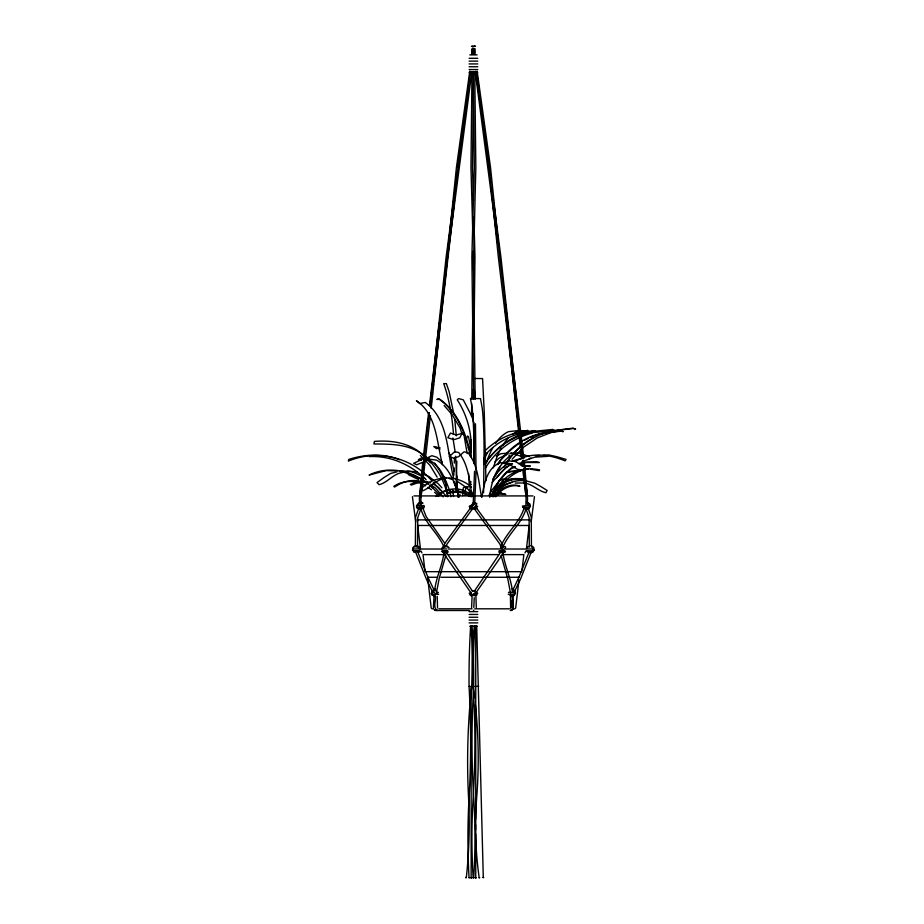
<?xml version="1.0" encoding="UTF-8"?>
<svg xmlns="http://www.w3.org/2000/svg" width="924" height="924" viewBox="0 0 924 924"><rect width="100%" height="100%" fill="white"/><g stroke="black" fill="none" stroke-linecap="round" stroke-linejoin="round"><path stroke-width="1.39" d="M473.18 504.55L474.543 471.275M473.966 462.936L473.977 449.457A82.409 6.641 -88.5 0 0 472.129 407.911L470.42 398.417L480.515 398.648L482.224 408.131A82.409 6.641 -88.5 0 1 484.072 449.688L483.599 492.665M474.693 504.55L476.056 471.275L475.467 423.781M456.71 482.005L456.699 489.246M471.991 71.552L470.974 167.475L472.695 229.464M472.176 54.366L472.233 48.649L473.746 48.649M473.377 82.998L472.487 167.475L473.411 200.623M471.113 452.564L471.263 439.616M471.54 416.585L471.702 403.638M471.748 399.318L472.753 315.846M473.307 269.796L475.837 167.475L474.774 71.552M473.019 419.461L473.088 413.709M473.261 399.318L473.377 389.247M473.92 344.629L474.971 256.849L473.85 216.482M456.733 479.521L456.779 475.918M456.849 461.238L455.948 489.073M525.86 504.585L526.068 498.521L523.608 468.445M527.327 504.516L527.535 498.463L524.22 461.238M471.587 607.53L472.152 594.964M473.804 607.53L474.243 597.759M433.402 607.692L434.13 595.01M419.635 497.031L422.649 462.67M421.09 497.089L421.54 491.36M421.76 488.496L422.095 484.199M470.397 506.953L470.535 508.154M470.397 593.774L471.263 595.021M470.512 456.237C473.111 436.555 467.937 416.458 457.264 399.838L458.558 398.556L463.282 399.838L472.129 416.92L473.527 422.153M531.439 547.181L531.277 517.013L528.193 508.419M520.281 471.252L520.351 470.489L510.903 471.298A36.983 31.058 71.5 0 0 504.516 473.85M529.279 547.193L529.117 517.567L525.733 508.096M447.643 252.564L447.932 249.723M448.232 246.893L448.81 241.21M449.11 238.38L449.549 234.118M449.838 231.277L456.433 167.44L469.75 71.252M453.799 207.23L433.83 381.242M454.088 204.389L454.527 200.127M456.283 183.102L456.583 180.272M457.022 176.01L457.461 171.76M429.279 412.635L419.392 498.463L419.565 503.314M430.053 405.486L446.153 256.814L460.244 150.531M430.422 415.557L420.859 498.521L421.067 504.585M431.196 408.408L447.609 256.884L471.864 71.575M443.97 552.54C442.446 565.534 436.024 577.315 434.707 590.378M445.957 554.181L446.257 551.582M515.661 608.073L518.976 580.064M522.014 570.258L523.862 554.619L502.564 554.619M534.465 496.662L531.173 521.875M423.504 455.52L428.621 412.635M429.464 405.486L439.362 322.58M439.697 319.716L440.205 315.431M440.725 311.134L441.233 306.849M441.741 302.564L442.088 299.699M442.769 293.982L443.277 289.697M443.786 285.412L444.305 281.115M444.64 278.263L445.322 272.545M445.842 268.26L446.177 265.396M446.685 261.111L447.204 256.814M423.088 471.298L423.435 468.445M423.769 465.581L424.278 461.295M431.104 404.123L431.439 401.259M431.958 396.974L432.467 392.677M432.975 388.392L433.495 384.107M458.015 167.44L470.408 71.518M472.626 54.343L473.18 50.046M474.081 54.401C476.969 46.443 471.321 46.558 472.095 54.273M481.878 497.32C484.037 484.65 486.659 467.879 500.231 462.705L512.566 463.871L505.578 463.386M489.628 496.858C491.083 485.181 493.913 472.845 502.079 463.94M460.637 147.701L461.226 143.451M461.619 140.621L462.012 137.792M462.601 133.553L463.19 129.302M463.571 126.484L463.964 123.654M464.553 119.404L464.945 116.574M466.516 105.255L466.909 102.425M528.875 505.543L528.747 503.106L526.853 502.24M514.137 592.365L513.998 589.928L512.104 589.062M532.905 548.937L532.767 546.5L530.873 545.634M483.691 464.553L485.285 456.964L487.098 453.407L485.585 453.314L483.61 460.395M436.347 593.266L439.131 578.747L445.807 555.474M466.077 440.228L467.567 435.978L468.549 436.798L470.455 446.766L468.052 447.955M491.903 495.795L492.977 491.626M470.639 494.224L471.379 491.487M471.067 494.49L471.806 491.753M528.955 552.437L518.676 577.858L512.566 590.563M531.427 551.663L520.605 578.886L514.76 591.06M465.65 487.352L465.118 494.998M443.682 547.02L444.883 543.243L472.649 504.989M446.234 546.303L446.904 544.201L472.591 508.708M486.44 462.797L488.138 457.727A81.624 36.244 -90 0 1 492.723 447.944M493.266 467.867L496.662 457.727A81.624 36.244 -90 0 1 501.247 447.944M469.184 486.821L470.986 481.623M419.126 507.184L415.615 517.013L415.35 545.98M421.159 508.096L417.775 517.567L417.509 546.084M526.056 508.627C522.048 523.146 509.182 532.79 503.199 546.361M524.093 507.934C519.75 522.799 506.144 532.605 500.635 546.962M499.122 550.716L498.856 552.136L500.046 552.379L504.689 548.637M500.531 552.39L474.208 591.395M503.21 551.686L501.593 555.705L475.802 593M524.994 552.899L525.848 551.016M469.796 486.809L470.963 484.257M492.827 492.122L499.861 479.521M458.674 496.939L459.933 494.456M471.171 594.883L471.332 595.726M494.894 487.398L498.729 481.473M442.862 551.42L442.989 552.263L444.352 552.413M527.893 551.42C527.396 553.453 535.239 552.864 532.721 550.923M489.2 495.045L491.822 490.251L505.174 474.047M469.473 486.555L470.859 484.072M492.769 479.233L494.167 476.888A44.387 37.399 -70.2 0 1 507.634 463.848M498.059 491.637C504.308 480.191 515.072 470.385 528.482 469.046M498.105 464.322L500.311 460.718A71.864 71.645 -58.2 0 1 538.727 433.899L560.429 430.838L563.224 431.647L560.995 431.15L547.02 432.882M489.87 496.962L496.581 487.653A29.787 26.172 -66.7 0 1 512.52 478.748C516.643 478.286 536.324 479.025 514.033 479.337A29.787 26.172 -66.7 0 0 498.105 488.242L492.076 496.442M512.728 609.447L510.868 610.498M503.592 467.498L509.424 458.373A75.375 75.318 -33.5 0 1 533.321 437.757M504.516 466.62L509.621 458.639A75.375 75.318 -33.5 0 1 550.369 431.277L573.157 428.47L575.652 429.059L572.961 428.205L550.161 431.011M485.343 463.594L489.096 458.015A75.618 74.567 32.7 0 1 529.96 431.739L552.691 429.441L554.897 430.746L529.163 432.848A75.618 74.567 32.7 0 0 488.299 459.124M485.4 468.237C495.437 450.739 512.774 438.242 532.166 433.044M470.836 506.317L473.365 502.564M474.335 503.927L474.844 502.899L474.081 502.217M500.623 548.151L502.102 545.957M503.072 547.308L503.568 546.292L502.806 545.61M462.243 433.252L459.667 437.895L453.776 439.674L447.851 437.722L450.438 433.079L456.352 435.042L462.243 433.252L464.067 435.4L467.14 453.545M512.855 609.447L510.995 610.498M492.665 493.277L496.142 488.473A27.778 27.593 60.4 0 1 511.515 479.383L515.476 479.013M500.369 479.221L502.009 476.957A47.112 42.273 -84.3 0 1 506.918 471.991M492.099 482.363L505.705 467.775L510.36 464.68M441.788 548.371L443.289 546.419L445.611 545.61L447.724 546.5M526.819 548.371L528.332 546.419M495.622 496.777C500.981 489.166 510.602 483.922 519.946 486.209C511.422 482.802 501.628 487.491 496.003 494.178M493.462 495.403L496.269 492.527L500.958 492.411L497.643 492.746L494.837 495.634M497.897 487.11C506.514 473.007 523.562 466.054 539.593 469.946L539.223 470.651L530.884 469.288M512.115 459.216L523.458 447.239L537.225 437.953L552.864 431.854M508.246 470.997L511.318 467.937M497.678 490.933C504.573 484.026 514.31 479.752 524.151 480.699M506.213 454.677L500.381 460.244A34.419 15.662 -72.2 0 0 497.147 464.622M494.998 461.792L498.891 458.269L507.264 454.296M436.07 496.396C439.951 492.457 445.206 489.685 450.831 489.824M438.195 496.373C444.305 489.443 454.296 487.167 462.947 490.24M473.446 610.498L473.85 610.175M441.695 549.099L443.809 547.32L446.696 546.592L449.087 547.562M433.83 590.759L431.727 592.527L431.543 594.779L434.072 595.876M513.086 595.171L515.107 593.474L514.957 590.759M501.593 548.729L504.065 546.742L505.497 546.777L505.624 547.643M471.113 593.566L470.05 595.033L471.309 595.807M472.106 595.171L475.952 592.065M515.026 461.584C530.237 451.744 549.156 454.262 565.095 460.868L566.077 459.436L557.057 456.768L548.706 454.92L543.474 455.255M506.352 472.187L509.69 469.993M492.434 496.477L498.082 493.532L500.947 493.15L505.832 494.386L499.341 494.051L494.617 496.396M499.272 487.757L503.511 485.054L511.896 482.374M423.215 508.835L423.723 508.165L422.973 507.542C419.288 506.109 415.569 509.886 421.494 508.997M420.351 551.351L417.81 552.437M417.521 505.555L416.458 506.491L417.209 507.415M529.013 459.032L530.757 458.015M522.453 506.017L529.048 505.555M432.259 592.376L431.208 593.312L431.947 594.236M421.494 457.865L418.399 459.667L421.483 460.395M426.934 458.004L431.924 455.694L436.913 457.264L442.099 462M503.291 463.328L508.165 460.891L515.142 461.376L525.398 467.521L522.822 470.016L517.475 469.334L507.218 463.201M510.244 610.498C516.193 608.362 510.787 599.272 512.577 595.01M496.234 455.994L501.016 453.73L508.108 453.118M510.475 608.281L511.249 607.38L511.122 600.461M414.125 546.5L416.25 545.61L418.56 546.419L420.062 548.371M435.643 589.038L433.321 589.847L431.82 591.799L431.982 594.109M443.404 551.074L446.65 550.9M446.026 478.193C436.613 479.013 431.127 487.133 423.111 490.702L421.032 489.039C433.841 474.821 457.334 474.358 471.367 487.087M513.016 467.798L515.43 467.036M524.682 431.427L527.951 430.445L517.036 431.67A81.624 36.244 -90 0 0 512.589 434.222M421.321 481.485L411.423 485.054L410.372 484.442C416.019 481.612 422.73 480.711 428.528 483.656M397.158 471.794L390.517 473.492L384.003 477.546L377.027 482.605L379.094 484.696C387.895 482.501 393.405 473.469 402.714 472.487M405.37 471.817L408.027 471.136L417.325 471.933M421.991 503.199L419.092 503.938L416.978 505.705L416.793 507.957L419.334 509.055M525.051 509.055L527.835 508.35L529.856 506.652L530.099 504.169L527.72 503.199M437.768 448.44L440.113 447.863M492.966 496.708L493.97 496.465M521.379 458.662L515.8 459.898A44.387 37.399 -70.2 0 0 512.231 461.342M475.641 833.922A354.62 342.469 85.6 0 0 479.175 877.719L479.475 877.684M544.444 433.321L539.293 434.199A71.864 71.645 -58.2 0 0 530.48 437.352M474.821 48.672L473.434 48.602M469.923 704.977A495.899 247.955 -90 0 0 469.057 686.428A450.762 225.387 -90 0 1 470.628 625.687L470.836 625.652M479.695 877.661L479.175 877.719M501.686 479.394L506.675 479.036L500.935 479.995A25.318 18.977 -88.9 0 0 498.914 480.873M529.96 432.351L516.377 434.673A71.806 65.904 -73.1 0 0 486.105 453.892M532.617 432.016L535.262 431.681M508.674 471.968L515.638 471.298M469.149 877.731L469.38 877.788M472.268 46.292C472.996 46.119 471.91 46.269 471.402 46.269M472.614 51.859L472.233 48.995L473.261 48.984M509.875 453.603L518.387 452.876L529.337 456.583M474.636 697.828A495.899 478.921 85.6 0 0 473.157 686.463L473.677 686.416A816.342 816.342 0 0 0 472.002 625.64M473.781 686.416L473.157 686.382A898.763 898.763 0 0 1 473.157 797.955A642.7 642.7 0 0 0 473.157 877.754L474.012 877.708M470.836 686.359L471.448 686.359M535.608 455.763L539.547 455.509M547.724 456.341L534.626 457.184L521.979 461.619L522.337 465.835M469.149 686.393L469.38 686.416M446.211 552.379L448.152 552.078L447.678 550.923M512.473 595.818L514.414 595.518L513.952 594.351M472.372 507.68L476.149 507.507C478.851 509.505 472.118 509.02 471.332 508.905M501.108 551.074L504.885 550.9C507.588 552.887 500.854 552.413 500.057 552.298M472.372 594.502L476.946 594.941L474 595.737M417.498 552.413C421.633 551.813 415.754 549.965 414.171 550.923L413.709 552.078L415.65 552.379M525.363 509.032C526.345 509.228 530.896 509.17 528.69 507.542M466.331 877.604L465.604 877.523L466.331 877.604A354.62 250.693 -87.2 0 0 468.56 797.862A495.899 350.577 -87.2 0 1 471.679 686.347A450.762 318.676 -87.2 0 0 471.148 625.64L471.148 635.724M515.211 483.079L524.278 482.952M521.471 465.511L530.388 465.904L529.637 466.585L521.263 465.5M469.854 54.874L477.038 54.874M469.126 58.304L477.766 58.304M469.126 61.123L477.766 61.123M469.126 63.929L477.766 63.929M469.126 66.747L477.766 66.747M469.126 69.566L477.766 69.566M469.126 72.372L477.766 72.372M413.917 495.922L473.446 495.922M474.844 495.922L532.975 495.922M417.833 505.555L423.642 505.555M473.446 505.555L470.27 505.555L469.173 506.491C470.535 508.523 476.357 508.523 477.708 506.491L475.687 505.555M417.556 507.415L423.954 507.415L424.439 506.017M417.151 519.877L529.729 519.877M457.68 525.479L417.706 525.479L420.489 549.018L441.487 549.018M459.02 525.479L487.872 525.479M489.212 525.479L529.186 525.479L526.403 549.018L505.405 549.018M419.311 548.937L413.502 548.937L412.439 549.872L413.178 550.808L419.588 550.808M442.55 548.937L446.881 548.937M448.383 549.018L502.182 548.937M527.269 548.937L533.079 548.937M442.273 550.808L447.043 550.808M499.711 550.808L504.654 550.808M526.957 550.808L533.702 550.808L534.453 549.872L533.391 548.937M444.317 554.619L423.03 554.619L425.052 571.679M448.232 554.619L498.648 554.619M426.692 571.679L439.223 571.679M440.656 571.679L521.841 571.679M437.375 577.269L427.581 577.269L431.231 608.073M441.014 577.269L461.573 577.269M462.889 577.269L483.991 577.269M485.319 577.269L519.3 577.269M435.089 590.783L435.782 590.783M472.337 590.783L473.446 590.783M474.636 590.783L475.41 590.783M432.582 592.376L434.511 592.376M436.913 592.376L438.392 592.376M471.205 592.376L469.173 593.312C470.535 595.345 476.357 595.345 477.708 593.312L476.611 592.376M508.5 592.376L514.31 592.376M432.293 594.236L438.704 594.236M509.817 594.236L514.945 594.236L515.419 592.838M431.97 608.812L433.391 608.812M438.842 608.812L472.106 608.812M474.786 608.812L509.367 608.812M513.501 608.812L514.922 608.812M469.276 610.498L435.897 610.498L434.211 609.701L436.024 610.498M469.126 611.63L477.766 611.63M469.126 614.437L477.766 614.437M469.126 617.255L477.766 617.255M469.126 620.062L477.766 620.062M469.126 622.88L477.766 622.88M469.854 626.31L477.038 626.31M395.368 470.824L386.14 470.616L369.092 475.04C388.242 465.465 412.809 470.478 428.736 484.476M472.869 686.359L473.735 686.382A898.763 898.763 0 0 0 473.735 797.955A642.7 642.7 0 0 1 473.723 877.754L472.88 877.708M474.127 46.212L475.144 46.212M475.514 46.269L473.723 46.246L474.509 46.269M437.71 594.351C436.128 593.393 430.249 595.252 434.384 595.841M422.499 481.519L427.211 481.681L430.7 482.906M369.45 456.606C390.783 455.486 411.261 464.853 426.183 479.775M401.143 470.778L411.769 471.69L421.933 476.126M475.121 378.505L482.571 378.563L484.303 413.502L485.943 480.746M525.213 508.2L522.961 507.288M429.013 459.921L422.487 459.147L413.698 463.305L416.712 464.772L429.903 459.297L436.428 460.071C449.815 467.452 454.724 483.471 458.974 497.193M421.402 481.693C412.046 478.667 402.46 481.762 394.606 487.029L393.809 486.382C403.268 479.879 415.835 479.937 425.629 485.77M523.365 431.173L519.415 430.445L508.5 431.67A81.624 36.244 -90 0 0 495.599 443.289M466.493 486.544L468.087 487.029L467.186 487.664L464.079 487.156L463.236 487.964L462.705 495.611M456.017 490.217L458.639 490.76M519.519 479.025L520.605 479.267L511.191 479.556A27.778 27.593 60.4 0 0 495.818 488.646M399.284 471.194L409.505 473.689L418.953 478.262M525.444 480.688L534.788 483.194L540.713 486.451L547.124 490.459L545.945 492.735C537.941 491.037 532.189 483.564 523.631 482.952M535.908 431.335L533.356 430.63L513.143 433.795A71.806 65.904 -73.1 0 0 484.834 450.993M399.411 459.771C383.171 453.083 365.234 454.169 348.775 459.424L348.348 461.122C376.853 449.064 411.272 457.034 431.554 480.48M510.949 452.876L521.887 456.583M425.664 457.149L429.406 458.327M449.122 478.413L451.582 479.313M444.04 552.437L441.51 551.351M425.005 474.821L428.817 476.484L438.103 483.668L441.972 487.826M464.229 490.806L472.545 495.033M423.019 503.106L420.894 502.217L418.584 503.026L417.071 504.978L417.232 507.288M526.98 550.681L528.875 551.547M508.212 594.109L510.106 594.975M408.131 474.532L418.757 479.672M437.733 610.498C431.866 608.327 436.948 599.283 435.031 595.01M522.614 507.23L529.683 507.415L530.168 506.017M533.726 547.32L533.876 550.034L531.854 551.732L529.071 552.437L526.541 551.351M508.812 455.035L509.898 455.728L504.065 461.307A34.419 15.662 -72.2 0 0 502.425 463.386M430.053 460.602C441.418 466.863 445.576 480.33 450.092 491.649M430.076 485.758L433.587 488.149M427.962 487.364L431.473 489.755M433.033 483.726L438.53 487.479L446.546 496.534M430.792 484.823L435.192 487.826L443.208 496.881M457.703 481.577L465.684 487.052L472.326 493.439M471.275 496.835C464.911 491.198 455.728 489.893 447.793 492.561L447.355 493.497C454.839 491.695 463.502 491.349 469.877 496.546M439.951 449.318L436.717 446.973L433.772 446.546L436.602 448.741M421.182 479.602L424.312 481.889M422.961 476.923L425.028 478.517M420.166 549.099L418.052 547.32L415.153 546.592L412.774 547.562L413.016 550.034M434.569 492.273L437.445 494.86M511.053 595.911L511.677 596.511M429.776 485.239L438.299 493.508M423.723 455.867C411.007 442.896 391.822 439.963 374.393 441.429L373.908 443.947C391.429 444.074 410.164 443.959 424.497 455.913C436.371 466.424 444.687 480.93 447.747 496.477M425.652 457.854L430.469 462.832M420.351 455.417L429.983 465.361L437.156 477.142M433.356 482.501L440.54 490.586M444.167 405.578L452.229 414.784L460.14 428.112L461.781 433.448M437.526 608.004L437.214 596.315M475.825 507.114L502.009 543.243L503.21 547.02M474.301 508.708L499.988 544.201L500.993 547.355M434.603 463.063L439.766 470.686L446.766 485.4M472.684 591.395L446.361 552.39M471.09 593L445.299 555.705L443.682 551.686M444.71 543.173L426.218 516.666L422.314 506.675M448.59 452.541L450.566 455.878M434.326 590.563L428.216 577.858L417.937 552.437M432.721 592.284L426.287 578.886L415.465 551.663M421.044 551.016L421.898 552.899M444.121 547.412C438.392 533.287 424.936 523.515 420.836 508.627M415.719 521.875L412.427 496.662M471.471 457.669C466.585 435.735 459.032 412.67 439.732 399.226L436.844 399.468L438.611 398.787C457.715 412 465.719 434.569 470.443 456.329M450.866 457.103L454.065 471.032M452.922 437.999L455.151 451.963M501.085 555.474L507.761 578.747L510.545 593.266M512.45 591.753C511.145 578.205 504.596 565.973 502.91 552.54M453.765 413.825L449.133 391.672L446.373 383.633L443.716 383.633C449.526 399.942 452.183 417.255 453.522 434.465M442.481 464.68C436.763 443.035 436.902 414.298 416.412 400.716L419.773 403.592L425.271 402.46C448.787 419.126 447.101 453.176 453.742 478.667M454.204 481.323L454.908 485.319M444.594 476.749L447.828 496.638M474.416 51.444L474.809 54.273M477.165 71.252L490.517 167.44L499.78 256.814L523.873 458.373M475.71 71.31L489.05 167.498L498.325 256.884L522.418 458.443M477.027 74.705L477.593 79.002M477.962 81.866L479.279 91.88M479.845 96.177L480.214 99.041M480.596 101.906L481.15 106.202M481.531 109.055L481.901 111.92M482.282 114.784L482.836 119.081M483.217 121.945L483.783 126.23M484.153 129.094L489.212 167.741M489.397 169.161L490.147 174.832M490.517 177.674L491.071 181.936M491.822 187.607L492.377 191.869M492.931 196.119L493.485 200.381M493.866 203.211L500.923 257.138L515.777 392.896M475.236 71.899L495.795 228.805M496.165 231.647L496.719 235.897M497.274 240.159L497.643 243M481.45 496.731C478.748 481.797 477.916 464.922 468.018 452.725L464.044 451.824L458.627 456.664L453.661 458.188L449.341 456.491L454.758 451.651L458.731 452.552C468.641 464.749 469.473 481.623 472.176 496.558M525.063 476.946L525.744 482.397M526.264 486.486L527.454 496.015M522.961 471.552L526.033 496.061M522.753 461.295L523.273 465.581M453.545 496.558L452.702 490.032L452.564 491.499L451.293 492.076L449.826 491.707L449.838 490.124L450.808 496.766M516.089 395.761L516.724 401.478M517.036 404.331L517.498 408.627M517.971 412.913L518.283 415.765M518.757 420.05L519.219 424.347M519.692 428.632L520.004 431.485M520.628 437.202L520.94 440.067M522.187 451.489L522.661 455.786M523.134 460.071L523.446 462.924M503.73 295.772L504.042 298.625M504.666 304.343L504.978 307.207M505.451 311.492L505.913 315.777M506.387 320.062L506.86 324.359M507.172 327.212L520.304 447.251M520.616 450.115L521.552 458.685M454.747 419.173L456.306 435.851M455.555 456.237L457.877 497.158M468.607 473.515L469.242 484.777M474.451 390.54L474.821 397.655M475.814 593.566L476.299 607.53M469.392 488.958L469.588 494.536M473.296 251.085L475.155 399.318M476.703 625.64L483.298 877.511M513.143 595.01L513.374 607.692M510.429 594.929L510.602 607.38M473.654 399.318L471.875 256.849L474.324 167.475L473.261 71.552M473.931 422.349L474.451 464.079M474.52 48.649L474.578 54.366M475.744 625.64L475.744 877.754M471.148 686.382L471.148 877.754M475.433 704.954A495.899 478.921 85.6 0 1 476.668 797.978A354.62 342.469 85.6 0 0 475.629 819.265M473.157 686.463A450.762 435.331 85.6 0 1 472.695 658.581M472.892 649.711A450.762 435.331 85.6 0 1 474.289 625.675M475.583 829.914A354.62 342.469 85.6 0 1 475.571 824.589M470.027 707.842A495.899 247.955 -90 0 1 469.057 798.013A354.62 177.304 -90 0 0 469.057 877.8M542.18 433.622A75.375 75.318 -33.5 0 1 548.821 431.381M495.495 475.837A34.419 15.662 -72.2 0 1 500.069 466.897M502.494 445.807A81.624 36.244 -90 0 1 508.477 437.872M509.066 470.247A47.112 42.273 -84.3 0 1 514.841 466.528M521.067 463.836A47.112 42.273 -84.3 0 1 526.287 462.474L539.258 462.543L536.613 461.838L523.873 462.266A47.112 42.273 -84.3 0 0 518.653 463.629M496.835 477.743A44.387 37.399 -70.2 0 1 509.205 465.419M507.345 453.338A71.864 71.645 -58.2 0 1 518.329 444.063M524.474 440.286A71.864 71.645 -58.2 0 1 528.043 438.461M453.811 475.537A63.513 3.788 90 0 1 454.065 467.706M454.262 463.12A63.513 3.788 90 0 1 454.562 457.484M473.169 686.382A816.342 816.342 0 0 1 474.89 625.64M470.397 507.334L470.12 508.743C472.464 509.482 476.992 505.832 476.772 503.395L475.329 503.349L470.397 507.334M482.986 877.465L483.726 877.465L482.998 877.5M470.836 877.708L471.575 877.731L470.836 877.708M475.444 877.708L476.172 877.731L475.444 877.708M472.256 46.581L473.284 46.57L472.256 46.581M477.985 686.243L478.713 686.232L477.985 686.266M475.444 686.359L476.172 686.37L475.444 686.37"/></g></svg>
